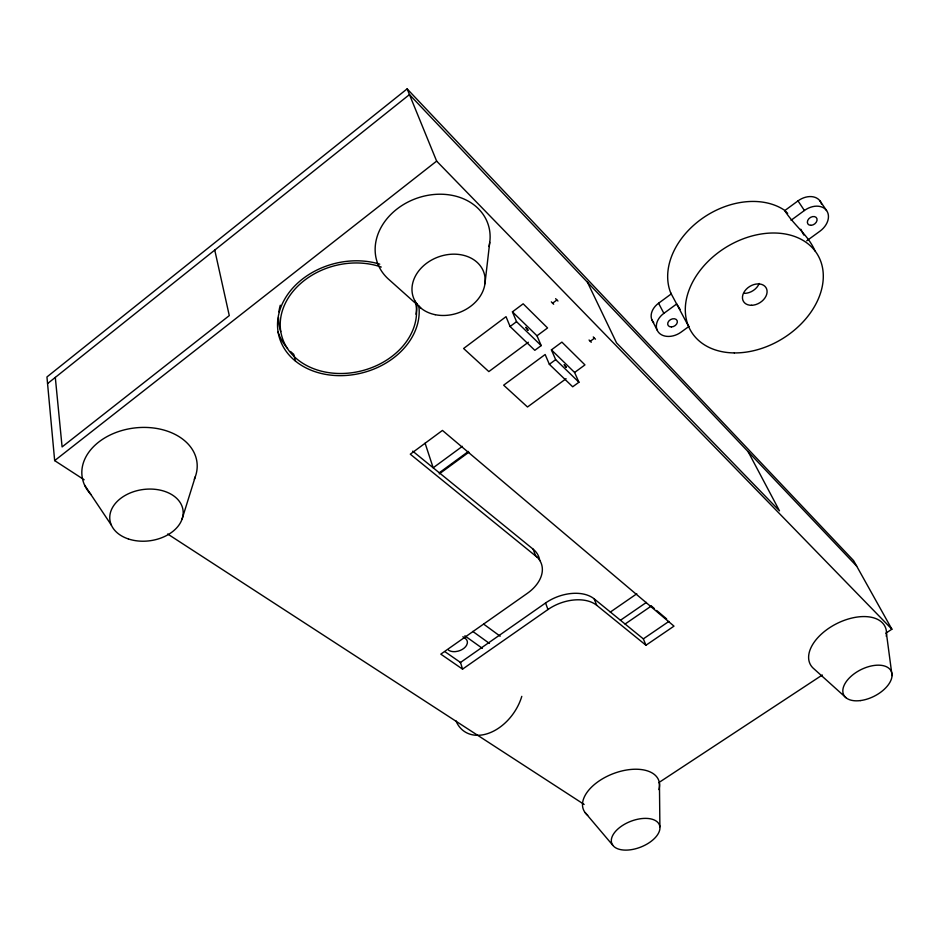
<?xml version="1.0" encoding="UTF-8"?>
<svg xmlns="http://www.w3.org/2000/svg" width="939" height="939" viewBox="0 0 939 939"><rect width="100%" height="100%" fill="white"/><g stroke="black" fill="none" stroke-linecap="round" stroke-linejoin="round"><path stroke-width="1.41" d="M484.947 283.719L489.747 242.321M182.037 519.208L195.335 476.636M885.782 633.226L891.886 629.2L853.61 560.63L407.127 88.876L46.95 376.962L54.662 460.615L84.146 479.759M47.56 383.593L409.463 94.593L856.685 566.147M54.662 460.615L436.635 161.109L407.127 88.876M541.193 345.599L516.544 321.678L512.436 311.854L523.164 303.813L547.566 327.946L536.991 335.798L541.193 345.599L534.819 350.317L510.077 326.502L506.027 316.666L463.596 348.498L488.832 371.598L528.34 342.23M510.077 326.502L516.544 321.678M552.578 303.215L556.874 300.011L557.966 301.032M578.929 382.232L555.665 359.649L551.416 349.871L561.898 342.113L584.95 364.895L574.609 372.478L578.929 382.232L572.696 386.786L549.35 364.309L545.148 354.508L503.656 385.178L527.495 406.998L566.088 378.722M549.35 364.309L555.665 359.649M590.255 341.303L594.446 338.216L595.479 339.167M462.411 446.318L433.172 467.798L425.097 443.196M653.673 322.605A16.925 12.559 -28.5 0 1 658.579 303.227L671.315 293.872L670.728 292.921A72.315 53.652 -32 0 1 700.787 219.515A72.315 53.652 -32 0 1 783.889 209.82L787.68 213.317M821.496 203.974A17.548 12.935 -35.4 0 0 797.997 200.887L784.746 210.606C793.701 225.043 808.115 234.856 815.064 250.983M439.288 472.775L468.444 451.424M439.276 473.89L468.854 452.234M689.132 326.291L681.057 332.16A17.043 12.571 -28.4 0 1 658.826 332.699A17.043 12.571 -28.4 0 1 663.873 313.344L676.714 303.954L680.106 309.412M791.049 220.278L804.406 210.5A17.677 12.935 -35.2 0 1 826.484 210.418A17.677 12.935 -35.2 0 1 819.935 231.205L806.742 240.795M460.169 662.688L545.559 602.991A35.987 23.029 -20.9 0 1 594.164 598.847L643.332 638.872L645.962 645.234L673.991 626.137L442.445 430.426L410.296 454.183L536.838 556.956M412.714 451.143L533.129 549.162L535.57 555.735A37.9 25.189 -19.5 0 1 527.237 593.413L440.802 654.143L462.551 669.131L547.965 609.528A36.128 23.006 -20.9 0 1 596.723 605.303L645.962 645.234M610.268 612.111L636.795 593.788M620.456 620.256L646.419 602.392M625.092 624.036L650.985 606.254M643.332 638.872L668.92 621.407M658.744 782.656L822.306 675M167.682 534.009L584.152 804.441M444.828 651.607L460.497 662.453L462.551 669.131M462.88 636.748L465.251 638.426A10.834 6.949 -17.9 0 1 467.293 643.344L466.577 645.269A10.834 6.949 -17.9 0 1 458.244 651.114L455.509 651.607A10.834 6.949 -17.9 0 1 448.549 650.164M464.864 635.832L482.388 648.344M472.775 631.419L489.419 643.415M483.691 624.142L500.17 636.208M651.091 605.772L654.424 608.589M656.643 610.467L666.631 618.918M420.672 307.886L389.38 279.928A58.594 47.619 -19.4 0 1 417.82 197.906A58.594 47.619 -19.4 0 1 488.984 246.534M846.027 697.736L813.984 668.873A41.891 24.214 -26.8 0 1 839.536 622.275A41.891 24.214 -26.8 0 1 886.263 636.243M512.436 311.854L536.991 335.798M551.416 349.871L574.609 372.478M436.635 161.109L891.886 629.2M593.26 336.925L594.446 338.216M555.63 298.661L556.874 300.011M585.114 812.575L612.85 845.346M819.993 200.923L826.531 210.489M84.604 485.134L111.389 525.171M797.997 200.887L804.406 210.5M670.728 292.921L688.24 325.68M748.137 451.694L779.487 510.828L616.559 342.899L587.462 282.263M658.579 303.227L663.873 313.344M800.826 229.245L803.784 235.043M651.901 319.847L657.1 330.012M594.164 598.847L596.723 605.303M545.559 602.991L547.965 609.528M295.48 361.116L293.707 354.261A71.341 56.34 -14.2 0 1 290.527 351.468M214.749 250.079L229.28 315.598L62.091 446.929L55.307 377.408M886.51 633.919L892.05 675.611M659.448 783.326L659.894 826.778A25.553 13.827 -21.3 0 1 625.057 850.112A25.553 13.827 -21.3 0 1 621.935 825.862A25.553 13.827 -21.3 0 1 659.894 826.778M759.205 283.484A13.087 9.578 -31.7 0 1 744.627 293.367M415.238 301.231A68.97 54.274 -14.3 0 1 345.939 373.335A68.97 54.274 -14.3 0 1 282.686 309.729A68.97 54.274 -14.3 0 1 381.257 267.063M280.738 331.561A68.664 54.227 -14.2 0 1 278.507 317.441M278.895 311.889A68.664 54.227 -14.2 0 1 280.28 305.198M591.277 342.254A7.923 1.373 53.8 0 1 589.07 340.012M521.791 696.362A43.464 30.494 -55.8 0 1 489.102 733.101A43.464 30.494 -55.8 0 1 455.967 720.847M553.681 304.236A8.181 1.444 53.5 0 1 551.334 301.865M416.834 303.497A71.341 56.34 -14.2 0 1 415.965 314.236M287.592 348.428A71.341 56.34 -14.2 0 1 278.05 332.03M533.129 549.162A37.748 25.212 -19.5 0 1 539.749 560.571M418.864 306.091A71.669 56.387 -14.3 0 1 342.148 375.635A71.669 56.387 -14.3 0 1 280.162 309.166A71.669 56.387 -14.3 0 1 379.767 264.164M91.048 494.63A57.866 41.586 -6.7 0 1 132.176 428.29A57.866 41.586 -6.7 0 1 194.291 479.266M587.732 815.252A40.389 22.583 -21.2 0 1 614.47 773.196A40.389 22.583 -21.2 0 1 658.896 789.605M566.287 367.442L564.269 364.766L566.287 367.442M527.964 330.176L525.887 327.406L527.964 330.176M810.827 225.325A5.305 3.885 -35.2 0 0 816.965 218.717A5.305 3.885 -35.2 0 0 808.866 218.717A5.305 3.885 -35.2 0 0 810.827 225.325M671.432 326.925A5.118 3.768 -28.4 0 0 677.148 320.657A5.118 3.768 -28.4 0 0 668.979 320.856A5.118 3.768 -28.4 0 0 671.432 326.925M734.345 352.923A73.97 53.723 -31.6 0 0 821.484 263.554A73.97 53.723 -31.6 0 0 707.044 262.451A73.97 53.723 -31.6 0 0 734.345 352.923M751.529 305.292A13.205 9.578 -31.5 0 0 766.694 289.106A13.205 9.578 -31.5 0 0 746.106 289.4A13.205 9.578 -31.5 0 0 751.529 305.292M128.408 538.963A36.879 25.846 -7.6 0 0 183.187 512.459A36.879 25.846 -7.6 0 0 127.821 494.031A36.879 25.846 -7.6 0 0 128.408 538.963M435.191 314.694A37.396 29.684 -19.7 0 0 484.77 275.878A37.396 29.684 -19.7 0 0 425.754 263.906A37.396 29.684 -19.7 0 0 435.191 314.694M860.347 700.588A26.515 14.836 -26.7 0 0 891.404 671.667A26.515 14.836 -26.7 0 0 850.593 676.737A26.515 14.836 -26.7 0 0 860.347 700.588"/></g></svg>
